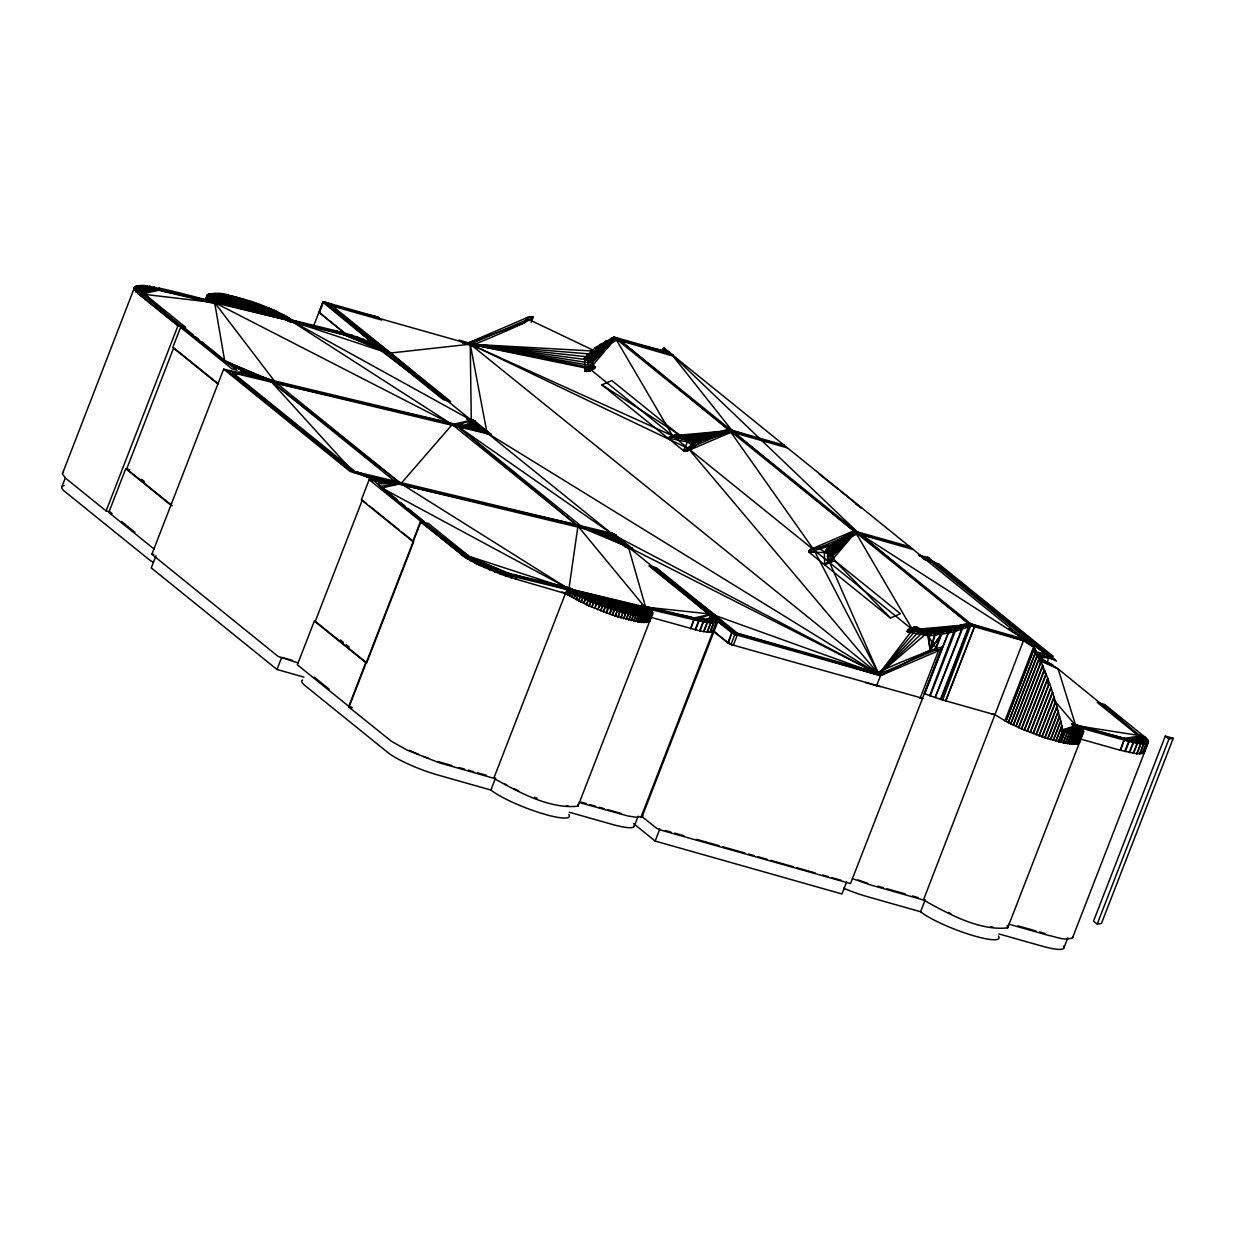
<?xml version="1.0" encoding="UTF-8"?>
<svg xmlns="http://www.w3.org/2000/svg" width="1235" height="1235" viewBox="0 0 1235 1235"><rect width="100%" height="100%" fill="white"/><g stroke="black" fill="none" stroke-linecap="round" stroke-linejoin="round"><path stroke-width="1.5" d="M378.219 317.225L332.462 306.064L381.646 320.004L378.219 317.225L325.299 302.235C318.043 301.201 333.527 303.424 332.462 306.064L450.744 401.637L447.008 400.572L376.922 347.452L352.577 337.309L292.417 320.313C273.074 307.901 250.844 300.491 228.568 295.335C218.086 290.534 192.228 294.856 217.931 304.273M230.636 296.801C225.511 294.501 203.42 292.957 214.658 302.621L275.204 382.047L400.912 483.626L574.661 592.754L594.745 602.371L618.92 610.491M289.901 321.501C274.417 311.668 257.328 304.242 239.436 299.827C233.292 298.283 207.279 291.753 218.163 304.273M323.477 301.973L325.299 302.235L392.174 354.306L447.008 400.572L443.211 399.661L374.282 343.978L368.864 341.601L357.579 337.248L352.577 337.309L352.592 335.534L341.678 332.23L284.421 318.229L289.916 318.63L281.58 316.407L286.134 316.361L279.959 315.481L284.019 315.203L278.23 314.524L283.834 315.095L276.393 313.567L281.565 313.922L274.448 312.594L279.187 312.733L272.41 311.606L276.702 311.529L270.28 310.633L271.654 309.259L268.088 309.661L268.89 308.086L265.818 308.704L266.065 306.928L263.503 307.762L265.803 306.82L261.141 306.82L262.901 305.678L258.732 305.909L259.968 304.566L256.293 305.03L256.988 303.486L253.854 304.165L251.276 301.525L251.4 303.347L250.998 301.433L248.961 302.56L242.369 298.777L244.113 301.093L242.106 298.7L241.751 300.429L239.22 297.897L239.436 299.827L236.379 297.141L237.166 299.256L231.161 295.891L234.959 298.747L228.568 295.335L232.844 298.299L228.336 295.288L230.806 297.897L225.851 294.81L228.861 297.558L221.42 294.1L227.008 297.295L219.29 293.822L225.279 297.079L219.104 293.806L223.658 296.925L215.477 293.529L222.161 296.832L212.297 293.544L219.568 296.848L210.953 293.668L217.545 297.11L209.703 293.884L216.758 297.342L208.746 294.162L216.11 297.635L207.974 294.517L205.489 299.426M641.536 605.412L650.119 609.303L652.636 613.641L577.995 806.177C549.668 809.357 518.345 791.99 493.768 778.297L439.027 762.705L407.195 750.154L391.433 741.309L348.98 707.161L420.919 521.679L460.917 554.006C472.48 563.345 487.331 564.534 500.561 570.863L500.067 573.889L479.489 565.26L466.429 558.251L420.78 522.034L423.775 522.884M641.305 605.397C652.188 617.917 626.16 611.402 620.032 609.858C602.14 605.428 585.05 598.018 569.567 588.184M865.596 682.507L876.588 685.765L880.509 675.668L930.171 650.073L934.432 635.454L934.478 630.823L949.993 628.615L967.947 623.104L1024.093 639.051L1033.633 646.769C1047.743 673.384 1056.604 702.499 1063.212 731.784L1059.306 741.88M907.354 631.517L909.547 628.955M298.252 662.963L278.137 656.449L151.859 554.299L223.674 369.095L237.197 372.445M223.674 369.172L349.937 471.322L373.773 478.887M319.016 312.301L345.923 334.284M468.806 418.65L470.489 423.049L469.609 424.624L464.128 425.349L454.434 424.022L273.614 380.704L251.739 373.804L241.89 371.627L233.292 372.97L490.974 434.581L475.027 421.258C453.168 409.773 487.053 437.9 490.743 433.948L469.146 418.711M579.184 802.488L627.766 815.949L635.546 817.199L642.107 816.69L656.294 828.021L660.802 830.09L850.514 883.581L922.576 698.3L732.617 644.963L728.11 642.895L713.923 631.564L707.362 632.073L699.581 630.823L650.999 617.361M1071.702 724.219C1075.284 723.062 1082.694 727.43 1083.558 732.123L1007.667 927.871C979.34 931.051 948.017 913.684 923.44 899.991L1024.093 639.051L1032.506 646.152M924.799 693.715L949.993 628.615L924.274 693.514L930.264 695.784L955.272 631.317L955.566 627.21L948.326 633.076L928.952 635.902L907.601 631.841L907.864 630.205M253.993 302.451L253.854 304.165L254.271 302.544M1044.208 673.229L1044.47 670.049L1021.654 728.912L1044.779 737.696L1065.404 743.223L1076.874 744.072L1079.452 742.791L1079.035 740.29M352.577 337.309L352.052 335.349L348.162 335.905L341.678 332.23L343.824 334.67L336.491 330.887L339.532 333.558L292.247 322.212L292.417 320.313L285.655 319.093M474.363 562.712C485.988 567.884 500.298 572.006 513.606 574.599L567.22 587.474L567.05 589.373L493.768 778.297M1080.656 739.055L1120.454 750.324L1124.56 738.422L1072.736 723.88L1071.64 724.111L1074.836 727.4L1074.882 729.823L1069.865 730.626L1061.961 729.484L1064.971 732.216C1069.664 734.439 1096.248 735.767 1075.33 729.02L1083.543 731.583L1079.066 743.238M206.43 300.707L207.387 298.067L216.727 301.973L162.758 291.136L159.207 288.342C156.567 286.829 232.026 305.771 216.372 304.011L158.713 290.24L158.96 288.28C151.21 287.276 141.809 283.093 134.553 287.323L62.337 474.008L66.119 478.64L106.117 510.95L110.61 512.216M690.797 628.63L694.44 617.932L641.104 605.412M591.719 607.095L593.649 600.982L590.577 601.599L587.814 600.411L567.05 589.373L513.606 574.599L516.662 577.27L575.047 591.457L569.551 591.056L568.069 594.884L588.925 605.86L615.123 616.003L641.567 622.378L648.143 622.162L649.78 621.097L649.764 619.322M628.816 612.869C634.574 613.054 644.917 617.716 648.483 611.665L578.381 594.838L568.934 588.848L577.949 526.11L452.226 424.547L286.458 317.951L272.256 310.51M183.907 327.522L177.933 325.824L137.826 293.421L134.152 288.882L136.823 286.69M1008.856 924.181L1048.407 935.389C1056.095 936.732 1065.064 941.24 1072.567 937.705L1072.752 936.701M1104.692 704.537L1137.157 734.686L1144.799 736.94L1138.778 736.122L1146.713 738.669L1139.797 737.357L1147.948 740.197L1140.245 738.391C1164.389 746.156 1126.675 744.628 1124.56 738.422L1136.385 740.321L1139.426 739.827L1140.245 738.391L1137.157 734.686L1097.22 702.406L1104.692 704.537L1144.691 736.847L1148.457 741.355L1143.595 753.257L1136.709 753.736L1120.454 750.324M890.45 617.994L809.018 552.199L809.265 550.594L811.812 548.896L853.755 530.849L909.809 546.719L857.291 533.69C848.46 538.769 826.91 547.861 834.752 560.659L890.45 617.994L900.408 613.702L834.752 560.659L824.733 564.889L824.332 552.246L831.263 544.759L853.755 530.849L860.424 534.539L913.236 549.482M153.912 288.959L154.545 287.307L158.713 290.24L149.018 288.913L143.538 289.638C134.291 285.47 129.227 287.94 141.099 292.201M1020.928 637.353L1025.806 640.44L858.587 533.119L855.469 532.239L732.88 431.54L729.669 430.583C711.885 436.449 690.597 444.523 672.581 435.801L615.57 338.405C605.505 344.133 581.083 354.275 589.712 368.864L912.572 629.696L918.192 632.32L926.543 633.416L936.856 649.317L878.795 674.279L487.007 432.883L275.204 382.047L246.012 372.43L224.708 361.006L141.855 294.069L138.968 291.074L138.66 288.836L145.637 287.246L156.505 288.743L342.62 333.404L367.135 341.833L388.438 353.256L470.226 344.195L595.1 351.111L615.57 338.405L671.516 354.213L858.587 533.119L969.66 624.493L1025.806 640.44L1029.45 644.392M135.109 287.184L135.495 286.474L143.538 289.638L142.38 291.954L134.167 288.99M700.693 620.171L515.196 575.958L486.003 566.34L464.715 554.916L381.847 487.964L378.975 484.969L378.651 482.746L382.989 481.156L396.512 482.638L612.714 534.462L878.795 674.279L926.543 633.416L969.66 624.493L948.989 630.884L926.543 633.416M614.15 534.23L632.49 548.803L624.972 546.472L610.646 534.925L579.539 527.468L456.641 425.519L470.149 427.001L473.669 426.198L474.657 424.423L471.291 420.193L456.641 425.519L470.149 427.001L471.291 420.193L470.226 344.195L528.287 319.232L595.1 351.111M652.636 613.702L644.315 610.816L652.45 614.227L644.315 610.816L652.651 613.069L649.394 621.529M530.124 316.793C548.51 314.755 468.188 346.68 471.94 345.568L462.6 342.929L459.173 340.165L468.513 342.805L880.509 675.668L737.604 633.385L737.295 635.099L717.782 621.622C710.187 623.521 700.708 622.81 694.44 617.932L706.482 619.244L709.616 618.519L710.48 616.944L707.439 613.131L652.713 566.772L648.931 565.862L731.784 632.799L736.523 634.898L880.509 675.668L938.569 650.706C961.062 636.195 876.078 672.288 877.082 672.89L737.604 633.385L656.449 567.822L652.713 566.772L715.019 615.154L737.295 635.099L733.374 645.195L732.617 644.963M610.646 534.925L611.001 533.072L355.572 471.77L376.181 480.122L389.025 482.808L355.572 471.77L384.826 483.07L386.663 482.823L379.701 479.504L375.903 480.832L355.51 471.909L233.23 373.124L238.262 372.661M662.392 351.404L663.689 347.884L1033.633 646.769L1034.529 651.818M955.566 627.21L929.723 695.598M579.539 527.468L402.749 485.031L399.198 482.237L395.092 483.472L379.701 479.504L398.704 484.135L399.198 482.237L379.701 479.504L384.826 483.07M454.434 424.022L453.94 425.921L481.496 430.598M808.801 551.289L809.018 552.199L833.146 552.616M469.053 420.687L470.273 419.02M593.649 369.018C596.798 367.32 592.862 365.267 592.46 363.198C593.587 350.833 607.836 345.183 617.284 339.795L673.384 356.205M961.556 627.426L969.66 624.493L922.051 633.061L878.795 674.279L829.719 562.759C821.09 548.17 845.512 538.028 855.562 532.3L858.587 533.119M531.05 316.7L526.573 317.843L525.029 322.752L468.513 342.805L462.6 342.929M690.01 436.974L683.31 450.636L689.994 449.88L731.475 432.049L731.274 430.197L787.513 447.919L731.475 432.049L715.574 433.315L694.471 436.928L682.569 435.986L677.49 433.608L611.834 380.565L601.877 384.841L683.742 450.868L689.994 449.88L691.554 444.971L715.574 433.315L727.94 429.209L784.086 445.156M939.511 650.258L930.171 650.073L935.049 635.377L939.356 630.437L934.432 635.454M491.005 434.195L489.075 434.365L491.113 434.396M577.995 806.177L577.965 804.448M921.48 698.408L920.183 698.099L922.53 698.377L920.183 698.099L938.569 650.706L942.073 647.495M1007.667 927.871L1007.235 925.416M1062.455 730.626C1067.333 733.173 1086.615 734.177 1075.716 725.562L1054.443 700.646M495.142 572.021L496.115 569.335L494.602 571.82M809.064 550.841L809.018 552.199L809.805 550.1L808.91 551.072M941.055 649.286L941.826 647.171L941.595 648.776L938.569 650.706L941.95 648.313L941.826 647.171L922.576 698.3M139.601 291.923C128.471 287.678 137.286 287.971 143.09 292.309L178.056 325.484L185.651 327.306L145.699 295.026L137.95 293.065L134.924 289.901L144.094 293.575L134.769 290.302L143.09 292.309L134.492 287.415L142.812 290.333L142.488 291.136L134.291 287.956L137.517 289.561M136.637 286.721L137.131 285.902L144.835 289.16L139.2 285.625L146.672 288.928L142.102 285.594L149.018 288.913L142.411 285.609L151.843 289.129L145.962 285.887L145.468 287.168M136.066 291.846L144.094 293.575L137.826 293.421L140.883 294.316L137.934 293.513L145.699 295.026M61.889 486.76L65.239 478.099M145.097 287.107L145.591 285.856L151.843 289.129M149.049 287.832L149.605 286.397L155.085 289.577L154.082 287.199L153.449 288.851M106.117 510.95L178.056 325.484L138.058 293.158M154.344 549.251L108.788 512.463L125.769 468.698L129.814 469.84M192.922 334.67L185.574 328.742L180.603 327.337L172.761 347.529L218.317 384.332M205.288 299.997L207.048 295.412L215.631 297.99L207.974 294.517L216.11 297.635M205.813 299.287L207.449 294.918L215.631 297.99L207.403 294.949M206.029 299.966L207.001 297.311L215.616 300.584L207.387 298.067M155.981 555.796L151.272 567.915L276.98 669.478L303.933 677.12M241.612 372.337L276.918 383.437L450.389 423.126L453.94 425.921L458.046 424.701L473.437 428.653L488.72 434.272L470.473 423.126M249.732 375.934L247.139 371.951L251.739 373.804L250.196 376.119L248.791 373.279L244.283 372.661L244.484 373.665L248.791 373.279L250.566 375.162L264.985 378.358L276.918 383.437L273.614 380.704M314.107 324.712L322.86 302.174L325.299 302.235L737.295 635.099L736.523 634.898M382.541 350.802L374.282 343.978L369.713 343.917L373.402 343.577L322.844 302.251L319.093 312.409L345.615 333.882M319.356 312.656L323.215 302.714L325.299 302.235L384.702 352.392M276.98 669.478L281.688 657.375M369.172 479.674L361.33 499.882L412.768 541.424L420.595 521.232L369.172 479.674L374.159 481.094L397.655 500.082M380.998 482.283L375.903 480.832L376.937 479.844M382.68 482.762L383.066 481.773L377.138 479.798L376.644 480.616L355.51 471.909L362.673 473.947M348.795 706.358L365.761 662.593L314.338 621.051L297.357 664.8L348.795 706.358L352.114 707.3M476.37 431.108L477.852 427.65L468.482 418.588M531.235 322.32L533.273 317.086L529.12 316.994M465.626 556.229C450.806 550.594 474.672 557.464 476.231 560.721L474.58 562.172M460.902 554.438L468.451 555.781L428.499 523.501L420.919 521.679L468.451 555.781M463.248 556.182L470.597 557.371L466.429 558.251M463.526 556.383L470.597 557.371L461.041 554.098M466.768 558.467L473.19 559.007L470.149 560.443M470.55 560.659L476.231 560.721L470.334 559.995M474.811 562.944L479.659 562.481M479.01 565.028L483.425 564.241L475.027 562.388M479.489 565.26L483.425 564.241M483.981 567.344L487.485 566L489.214 569.613M484.49 567.56L487.485 566L479.736 564.596M489.739 569.829L491.731 567.699L495.019 570.724M500.067 573.889L501.101 572.808L500.561 570.863M500.607 574.09L505.501 575.834L506.072 574.383L504.991 572.253L501.101 572.808L495.559 570.925M506.026 576.004L506.597 574.537L504.991 572.253L511.46 575.942L516.662 577.27L515.952 579.107L505.501 575.834M510.827 577.579L511.46 575.942L509.314 573.503L516.662 577.27M511.336 577.733L511.985 576.081L509.314 573.503M515.952 579.107L516.909 577.332L513.606 574.599M568.069 594.884L566.556 593.865L567.899 589.96L575.047 591.457L568.038 590.068M302.668 679.991A40.323 7.009 21.2 0 0 305.153 685.703L388.006 752.655A40.323 7.009 21.2 0 0 437.977 775.04L490.897 790.029L495.606 777.927M661.975 351.975L663.427 348.301M662.315 351.404L663.689 347.884L665.572 350.817M568.223 594.977L569.706 591.164L576.405 592.352L571.357 592.167L569.875 596.026M570.045 596.119L571.543 592.275L577.887 593.263L571.357 592.167M571.82 597.2L573.333 593.325L579.508 594.205L571.543 592.275M572.006 597.308L573.519 593.417L579.508 594.205M573.92 598.388L575.433 594.483L581.237 595.162L573.519 593.417M574.121 598.512L575.634 594.591L581.237 595.162M576.143 599.623L577.687 595.656L583.074 596.119L580.049 596.845L578.505 600.858M576.359 599.731L577.903 595.764L583.074 596.119L575.634 594.591M578.721 600.966L580.28 596.953L585.019 597.092L580.049 596.845M580.959 602.109L582.534 598.033L587.057 598.064L585.128 599.237L583.522 603.359M581.191 602.217L582.766 598.141L587.057 598.064L580.28 596.953M583.769 603.467L585.375 599.346L589.188 599.037L586.177 604.61M586.424 604.718L588.061 600.519L591.38 600.009L588.925 605.86M589.172 605.968L590.824 601.707L593.649 600.982M591.982 607.203L593.664 602.865L595.965 601.924L593.402 602.757L590.577 601.599M594.591 608.315L596.304 603.9L598.327 602.85L593.402 602.757M594.838 608.423L596.567 603.992L598.327 602.85M597.493 609.519L600.735 603.761L593.664 602.865M597.755 609.627L600.735 603.761M600.426 610.692L603.159 604.656L599.5 605.104L596.567 603.992M600.689 610.8L603.159 604.656M603.375 611.834L605.613 605.505L602.479 606.184L599.5 605.104M603.637 611.942L605.613 605.505L608.191 608.16L633.401 614.829L645.812 616.188L652.42 614.274L644.161 611.279L652.065 614.721L642.709 612.328L649.764 615.802L647.217 622.363M606.339 612.946L608.068 606.339L608.469 608.237L606.601 613.039M609.287 614.011L611.186 609.117L610.507 607.126L608.469 608.237M609.55 614.104L612.946 607.882L614.428 610.121L612.483 615.123M612.22 615.03L614.15 610.044L612.946 607.882M615.123 616.003L617.099 610.908L615.339 608.577L614.428 610.121M615.385 616.095L617.361 610.985L615.339 608.577L619.985 611.711L617.979 616.913M618.226 617.006L620.032 609.858L623.088 612.529L621.02 617.855M620.773 617.778L622.826 612.467L620.032 609.858M623.505 618.581L625.605 613.162L622.301 610.414L623.088 612.529M623.752 618.642L625.852 613.224L622.301 610.414L628.306 613.78L626.16 619.306M691.229 445.217L694.471 436.928L687.91 442.022L667.595 437.931L677.49 433.608L601.877 384.841M693.051 445.125L694.44 441.559L699.365 436.542L692.588 441.698M693.653 445.079L695.058 441.482L699.365 436.542M626.392 619.368L628.538 613.841L624.509 610.924L630.9 614.351L628.723 619.97M628.939 620.032L631.131 614.397L626.624 611.387L633.401 614.829L631.178 620.557M631.394 620.618L633.617 614.876L630.606 612.112L638.047 615.586L635.747 621.529M633.524 621.082L635.778 615.246L630.606 612.112L635.994 615.277L633.725 621.128M635.932 621.56L638.248 615.617L632.459 612.39L640.178 615.848L637.831 621.884M638.016 621.915L640.363 615.879L635.809 612.761L643.991 616.157L641.567 622.378M639.776 622.178L642.154 616.049L635.809 612.761L642.323 616.049L639.946 622.193M641.721 622.394L644.145 616.157L637.306 612.853L645.658 616.188L643.219 622.502M643.358 622.517L645.812 616.188L639.9 612.838L648.514 616.018L646.106 622.502L648.514 616.018L640.98 612.73L649.672 615.817L647.125 622.378M644.685 622.548L647.294 616.141L639.9 612.838L647.171 616.141M648.066 622.178L652.034 611.541L643.836 609.102L651.509 610.785L642.74 607.713L698.593 620.865L695.135 629.788M648.143 622.162L650.721 615.509L642.709 612.328L650.644 615.539M650.413 617.515L652.435 612.298L643.836 609.102L652.08 611.603M648.823 621.9L652.466 612.375L644.315 610.291M690.55 628.569L693.946 619.831L690.396 617.021L641.953 606.941M695.583 629.912L699.056 620.958L698.053 618.596L707.176 622.27L703.579 631.579M699.581 630.823L703.116 621.699L698.053 618.596L703.533 621.776L699.998 630.915M703.935 631.641L707.562 622.317L704.12 619.26L711.051 622.563L707.362 632.073M707.053 632.042L710.727 622.563L704.12 619.26M634.142 826.477L638.171 816.103M709.94 632.212L713.691 622.548L706.482 619.244L711.051 622.563M710.187 632.212L713.938 622.533L708.319 618.997L717.659 621.699L709.616 618.519L717.859 621.545L737.295 635.099L733.729 633.879M712.209 632.058L716.192 622.224L708.319 618.997L716.007 622.27M641.058 817.03L712.873 631.888M731.784 632.799L728.326 643.049L733.374 645.195L727.924 642.756L731.784 632.799L737.295 635.099L707.439 613.131M730.225 644.037L731.012 644.377L734.887 634.358L737.295 635.099L732.185 633.092L734.887 634.358M846.67 881.852L841.961 893.97L655.152 841.05L659.845 828.932M824.918 553.234L826.292 549.714L836.712 547.506L827.388 548.402L825.999 551.999M825.706 552.307L827.095 548.726L836.712 547.506M829.874 548.34L831.263 544.759L846.855 539.386L853.755 530.849L856.148 534.215M935.389 648.745L940.9 634.543L944.559 629.696L947.646 633.231M936.007 648.715L941.549 634.435L944.559 629.696L935.049 635.377M930.264 695.784L935.173 697.528L961.586 629.418L961.2 625.527L968.518 627.01L971.374 625.883L1023.969 640.811L1032.306 646.044M935.173 697.528L962.266 629.202L961.2 625.527L955.272 631.317L948.326 633.076M940.499 699.272L968.518 627.01L966.758 623.582L969.197 626.747L941.008 699.442L935.698 697.698M942.66 699.921L971.281 624.092L1023.969 640.811M945.609 700.816L974.338 626.762L971.281 624.092L974.585 626.824L945.856 700.878L941.008 699.442M843.551 888.212A40.323 7.009 21.2 0 0 867.649 896.749L920.569 911.739L925.277 899.62M1004.919 720.823L1033.633 646.769M1021.654 728.912L1005.815 721.317L1034.282 647.927L1034.76 651.462M1006.031 721.425L1034.436 648.19L1035.177 651.879M1008.161 722.552L1035.918 651.015L1036.304 654.365M1008.393 722.66L1036.072 651.308L1036.397 654.565M1010.631 723.803L1037.57 654.334M1010.863 723.911L1037.724 654.643L1038.326 658.101M1013.194 725.053L1039.253 657.869L1039.469 661.42M1013.441 725.161L1039.407 658.209L1039.916 661.528M1015.849 726.303L1040.935 661.62M1016.096 726.427L1041.09 661.975M1018.582 727.554L1042.633 665.557M1018.844 727.662L1042.788 665.927L1043.174 669.416M1021.391 728.789L1044.331 669.663M1047.434 662.284L1049.132 655.059M1024.247 730.009L1045.999 673.939M1051.556 659.49L1052.868 656.125L938.585 563.793L923.873 559.301M1024.51 730.132L1046.153 674.325M1027.149 731.213L1047.666 678.339M1027.412 731.321L1047.82 678.741L1047.928 683.819M1030.083 732.386L1049.302 682.847M1030.361 732.494L1049.457 683.264M1033.047 733.528L1050.908 687.478M1033.309 733.636L1051.047 687.895M1035.995 734.64L1052.467 692.171M1036.273 734.732L1052.621 692.603M1038.959 735.705L1053.995 696.926M1039.222 735.798L1054.134 697.358M1041.892 736.724L1055.462 701.712M1042.155 736.816L1055.601 702.159M1044.779 737.696L1056.882 706.528M1045.042 737.789L1057.006 706.96M1047.635 738.607L1058.225 711.329L1056.218 708.952M1047.897 738.7L1058.349 711.761M1050.445 739.472L1059.506 716.115M1050.692 739.549L1059.615 716.547M1053.177 740.274L1060.711 720.854M1053.424 740.336L1060.803 721.286M1055.832 741L1061.822 725.532M1056.064 741.062L1061.93 725.948M1058.38 741.664L1062.856 730.117M1058.611 741.726L1062.949 730.533L1061.019 728.202M1060.85 742.25L1064.755 732.154L1060.988 729.777M1061.066 742.312L1064.971 732.216L1061.282 729.839M1063.181 742.775L1067.102 732.679L1061.961 729.484L1069.325 733.127L1065.404 743.223M1063.397 742.822L1067.318 732.726L1061.961 729.484M1065.604 743.254L1069.525 733.158L1063.767 729.839L1071.409 733.482L1067.503 743.578M1067.673 743.609L1071.594 733.513L1065.481 730.132L1073.354 733.775L1069.448 743.871M1069.618 743.887L1073.524 733.791L1068.537 730.533L1076.796 734.099L1072.875 744.196M1071.239 744.072L1075.16 733.976L1068.537 730.533L1075.16 733.976L1071.393 744.087M1073.014 744.211L1076.935 734.115L1069.865 730.626L1078.278 734.146L1074.357 744.242M1075.654 744.196L1079.575 734.099L1072.119 730.626L1080.702 733.976L1076.781 744.087M1075.762 744.196L1079.683 734.099L1072.119 730.626M1076.874 744.072L1080.795 733.961L1073.802 730.348L1081.721 733.76L1077.815 743.856L1082.91 730.117L1074.836 727.4L1082.369 729.391L1073.709 726.041L1128.713 741.386L1124.792 751.482M1080.054 739.271L1083.327 730.858L1074.836 727.4L1082.956 730.194M1078.495 743.593L1083.342 730.919L1075.16 728.002L1083.543 731.583M1120.222 750.262L1124.143 740.166L1120.593 737.357L1072.922 725.285M1125.255 751.606L1129.176 741.509L1128.126 739.24L1133.576 742.513L1129.654 752.609M1129.238 752.516L1133.159 742.42L1128.126 739.24M1133.236 753.273L1137.157 743.177L1131.306 739.842L1133.576 742.513M1133.607 753.335L1137.528 743.238L1134.085 740.197L1143.533 743.81L1139.612 753.906M1136.709 753.736L1140.631 743.64L1134.085 740.197L1140.939 743.671L1137.034 753.767M1063.798 948.171L1067.827 937.797M1139.859 753.906L1143.78 743.81L1138.176 740.197L1147.392 743.223L1139.426 739.827L1148.288 742.482L1140.121 739.225L1148.334 742.405L1072.613 937.627M1141.866 753.767L1145.972 743.64L1138.176 740.197L1145.787 743.655M1143.595 753.257L1147.5 743.161L1139.426 739.827M1165.315 736.06L1093.5 921.187L1097.143 924.12L1101.45 923.425L1173.25 738.298L1165.315 736.06L1168.958 738.993L1097.22 924.058M940.9 634.543L930.171 650.073L927.902 635.932L930.001 630.869L934.478 630.823L928.952 635.902L930.171 650.073L941.549 634.435M586.162 371.395L591.997 369.991L594.961 367.15L592.893 369.512L587.443 371.349M851.301 536.746L853.755 530.849M373.479 345.692L374.282 343.978L325.299 302.235L323.107 302.004M613.486 539.587L614.289 537.873L611.001 533.072L597.03 532.733L631.409 548.834M842.903 542.088L809.018 552.199L811.812 548.896L809.018 552.199L809.265 550.594M907.385 630.915L910.457 628.491L915.444 627.164M1080.98 727.94L1071.887 723.818M689.994 449.88L702.128 440.416L704.567 435.785C698.717 440.818 686.506 446.9 682.569 435.986L667.595 437.931L679.729 434.982M140.095 292.479L160.92 289.716L139.478 288.064L142.998 287.261L160.92 289.716L141.855 294.069L214.658 302.621L224.708 361.006L270.527 380.859L400.912 483.626L380.102 486.389L378.481 483.75L379.469 481.974L382.989 481.156L400.912 483.626L452.226 424.547L471.291 420.193L474.178 423.188M470.149 427.001L473.669 426.198L474.657 424.423L471.291 420.193L287.971 318.939L212.034 300.09L211.154 298.654L283 315.898L286.458 317.951L212.034 300.09M696.633 619.43L707.516 620.912L713.676 620.093L714.664 618.318L711.283 614.088L696.633 619.43L707.516 620.912L711.283 614.088L878.795 674.279L918.192 632.32L969.66 624.493L955.257 629.325M62.476 473.082L63.433 472.264M1076.905 732.247L1061.483 730.379L1075.716 725.562L1130.751 740.861L1142.035 741.926L1143.857 738.746L1058.102 668.845L1038.465 657.73M673.507 356.822L673.229 355.587L666.252 351.821L613.857 337.016L595.177 347.761L584.711 357.764L584.742 370.994L586.995 371.38M594.498 368.262L594.961 367.15L592.893 369.512L594.915 366.98L584.742 370.994L587.937 371.272M700.893 440.648L704.567 435.785L700.893 440.648L695.058 441.482M256.293 305.03L257.266 303.594M151.874 554.222L153.896 554.314M948.989 630.884L969.66 624.493L912.572 629.696L878.795 674.279L735.581 633.709M829.719 562.759L855.562 532.3L912.572 629.696M618.797 542.397C615.184 538.244 606.262 531.621 601.414 534.354L606.74 534.647L605.659 536.067L610.383 536.16L609.704 537.812L614.289 537.873L630.792 548.711M809.018 552.199L812.29 548.68L831.263 544.759L839.491 544.805L827.388 548.402M828.052 560.937L855.562 532.3L848.352 535.959M588.431 371.179L591.009 370.407L586.563 371.411L591.997 369.991L594.915 366.98L585.174 371.226M594.791 366.81L584.742 370.994L592.46 363.198L584.34 358.351L594.575 356.22L587.088 354.831L596.706 353.596L587.397 354.507L599.5 350.91L594.73 348.1L602.896 348.193L595.177 347.761L606.848 345.476L600.133 344.395L611.294 342.851L611.155 338.282L616.157 340.32L611.773 337.973L617.284 339.795M464.345 426.77L471.291 420.193L473.669 426.198M461.303 425.133C465.255 428.159 489.77 432.003 470.226 422.37M647.402 613.61L648.298 612.761L582.596 596.999L647.402 613.61L645.828 614.181L594.745 602.371L584.85 598.08L647.402 613.61L589.651 600.241L645.828 614.181M827.203 558.807L855.562 532.3L843.351 538.923M688.96 441.991L694.471 436.928L688.374 442.022M930.001 630.869L922.56 629.881L907.447 631.687L910.457 628.491L915.876 627.148M642.895 816.011L642.107 816.69L717.859 621.545L709.044 614.598M1168.958 738.993L1173.25 738.298M827.172 556.398L855.562 532.3L838.92 541.949M258.732 305.909L260.23 304.675M919.735 628.877L907.601 631.841L917.42 627.473L907.308 631.332L911.445 628.075L916.926 627.272L922.56 629.881L927.902 635.932L934.478 630.823L928.38 635.917L930.171 650.073M827.975 553.774L855.562 532.3L835.092 545.005M907.493 630.684L910.457 628.491L909.13 629.202M352.592 335.534L357.579 337.248L357.023 338.822L358.119 337.433L361.407 340.459L363.044 339.27M603.05 533.165L601.414 534.354L603.575 533.366M701.542 440.54L710.001 434.72M829.58 550.98L855.562 532.3L831.958 548.031M584.742 370.994L593.232 365.081M833.224 558.992L824.733 564.889L832.467 557.093L820.688 549.313L812.29 548.68M683.742 450.868L691.554 444.971L687.91 442.022L686.012 436.65M908.42 629.711L910.457 628.491M598.913 348.054L615.57 338.405L589.712 368.864L470.226 344.195L327.013 303.625M810.145 549.853L811.812 548.896M212.76 295.752L211.525 296.462L274.602 311.606L243.172 299.92M603.359 345.028L615.57 338.405L588.061 367.027L470.226 344.195L487.007 432.883M261.141 306.82L263.163 305.786M608.346 342.064L615.57 338.405L587.212 364.896L470.226 344.195L688.281 448.49L878.795 674.279L915.012 631.193L969.66 624.493L942.892 632.104M1137.435 741.926L1142.035 741.926L1144.366 739.904L1143.857 738.746L1126.752 739.935L1142.035 741.926L1144.227 740.83L1143.857 738.746M1071.934 724.451L1074.002 724.173L1072.057 723.818M213.64 295.489L211.525 296.462L214.689 295.304L262.082 306.28L215.893 295.196L259.412 305.261L217.267 295.15L256.71 304.289L218.78 295.18L253.993 303.331L235.453 297.882L220.432 295.273L253.993 303.331L235.453 297.882L220.432 295.273M361.407 340.459L363.569 339.471L365.668 342.172L373.402 343.577L325.299 302.235L322.875 302.343M489.569 568.687L491.731 567.699M468.513 342.805L526.573 317.843L531.868 316.685M688.281 448.49L729.762 430.66L732.88 431.54L671.516 354.213L668.49 352.762M729.762 430.66L814.004 550.054L855.469 532.239M218.533 304.242L216.372 304.011L218.502 303.578M640.733 605.86L643.095 605.675M907.308 631.332L917.204 627.365L911.445 628.075M721.564 433.531L729.669 430.583L618.581 339.208L972.871 625.45M532.223 316.716L533.273 317.086L526.573 317.843L528.611 317.133M688.482 450.435L689.5 450.08L683.31 450.636L688.482 450.435L685.101 451.037M968.518 627.01L955.272 631.317M715.25 435.415L729.669 430.583L672.581 435.801L470.226 344.195L591.966 354.136L615.57 338.405L587.181 362.503L470.226 344.195L589.574 357.069L615.57 338.405L587.968 359.879L470.226 344.195M708.998 436.989L729.669 430.583L675.02 437.283M368.354 341.385L365.668 342.172L368.864 341.601M608.346 535.28L605.659 536.067L608.855 535.496M702.128 440.416L731.475 432.049L726.767 429.672M702.885 438.193L729.669 430.583L678.2 438.41M526.573 317.843L533.273 317.086M697.049 439.027L729.669 430.583L682.06 439.166M937.041 632.938L969.66 624.493L931.561 633.37M1077.754 732.062L1061.483 730.379L1076.766 726.442M265.818 308.704L268.643 307.978M691.569 439.475L729.669 430.583L686.537 439.521M396.512 482.638L353.488 472.233L227.78 370.67L270.527 380.859L396.512 482.638L388.793 481.388L400.912 483.626L381.847 487.964L568.934 588.848L645.843 607.944L648.483 611.665L580.435 595.918L648.483 612.251L582.596 596.999M692.233 618.442L711.283 614.088L714.17 617.099M832.436 554.947L824.332 552.246L834.582 550.115L826.292 549.714M914.996 627.195L912.48 627.72L916.262 627.164M585.467 371.303L591.997 369.991M1078.433 731.799L1061.483 730.379L1077.63 727.276M584.495 358.088L594.575 356.22L584.711 357.764M824.486 551.983L834.582 550.115L824.702 551.674M467.401 419.19L470.674 419.159M632.166 548.201L629.696 548.417M268.088 309.661L271.407 309.151M1078.942 731.46L1061.483 730.379L1078.34 728.048M467.262 419.066L471.091 419.298M587.814 600.411L591.38 600.009M613.409 537.472L609.704 537.812L613.888 537.688M1037.616 657.051L1041.012 658.008L1049.395 657.236L1056.558 661.065L927.408 556.723L927.099 558.436L1049.395 657.236L1038.635 656.912L1036.535 656.001L1049.395 657.236L1036.196 654.89M1079.282 731.058L1061.483 730.379L1078.881 728.773M216.372 304.011L218.734 303.81M274.093 310.34L270.28 310.633L274.34 310.448M590.531 351.481L599.5 350.91L590.901 351.157M830.522 545.376L839.491 544.805L830.908 545.052M138.968 291.074L160.92 289.716L138.66 288.836M707.516 620.912L712.209 620.618L711.283 614.088L644.809 607.064L577.949 526.11L611.68 537.704L623.181 543.585M1079.452 730.595L1061.483 730.379L1079.251 729.453M585.128 599.237L589.188 599.037M369.713 343.917L373.881 343.793L325.299 302.235L323.215 302.714M244.283 372.661L233.292 372.97L260.153 376.829M1061.483 730.379L1079.436 730.055M1036.134 654.164L1045.397 654.01L1052.868 656.125M244.792 372.877L233.292 372.97L250.103 374.992M138.49 289.854L160.92 289.716M378.481 483.75L400.912 483.626L385.629 481.156M643.574 614.49L605.474 606.354L594.745 602.371L644.778 614.366L640.687 614.505L594.745 602.371L616.28 609.766L639.035 614.397L605.474 606.354L624.015 611.804L639.035 614.397L616.28 609.766L631.085 613.316M272.41 311.606L276.933 311.637M683.31 450.636L687.447 450.729M1071.64 724.111L1074.002 724.173L1072.736 723.88M236.904 373.742L233.23 373.124L238.602 373.279M593.155 358.721L584.34 358.351L592.445 361.052M721.194 431.633L731.475 432.049M233.23 373.124L236.78 373.696M256.124 375.44L250.566 375.162L260.57 376.968M1038.126 656.68L1049.395 657.236L1036.551 655.044M274.448 312.594L279.403 312.841M286.798 319.958C303.084 325.994 275.961 317.549 292.417 320.313M572.669 589.712C556.383 583.692 583.507 592.136 567.05 589.373L573.812 590.592M379.469 481.974L400.912 483.626M467.247 418.619L471.492 419.452M276.393 313.567L281.781 314.03M467.355 418.572L471.894 419.607M599.623 344.719L606.848 345.476M142.998 287.261L156.505 288.743L148.802 287.493M249.563 374.792L233.292 372.97L248.791 373.279L247.479 372.105M467.509 418.557L472.295 419.776M279.959 315.481L285.949 316.253M1142.035 741.926L1126.752 739.935L1142.715 737.357L1122.43 738.777L1140.955 735.782L1075.716 725.562L1058.102 668.845L1039.144 660.354M145.637 287.246L156.505 288.743M1075.886 732.37L1063.273 730.626L1073.369 732.37M467.71 418.541L472.696 419.946M1063.366 730.672L1074.697 732.401M287.925 317.41L281.58 316.407L288.11 317.503M1036.968 655.214L1049.395 657.236M467.942 418.541L473.067 420.116M592.985 531.343L602.572 532.995L576.236 524.721L398.704 484.135M466.568 557.865L473.19 559.007M489.075 434.365L490.511 434.627M1071.887 732.262L1063.212 730.703L1066.592 731.49M468.204 418.557L473.422 420.286M632.104 548.896L629.294 548.309M569.706 591.164L576.405 592.352M1070.251 732.077L1063.227 730.719L1068.491 731.815M291.429 319.618L284.421 318.229L291.568 319.711M631.919 548.896L628.893 548.186M631.672 548.865L628.476 548.047M602.572 532.995L588.153 529.8L576.236 524.721L583.831 528.565M605.119 341.431L611.294 342.851L605.69 341.122M1036.119 651.879L1045.397 654.01M1064.971 732.216L1063.212 731.784M211.17 296.909L276.872 312.687L281.086 314.832L211.17 296.909L274.602 311.606L267.3 308.364M574.661 592.754L648.313 611.032L571.496 590.731L645.843 607.944L648.313 611.032L578.381 594.838M876.588 685.765L880.231 686.614M287.971 318.939L212.744 300.892L290.534 320.822L388.438 353.256L337.942 332.215L362.364 339.918L386.092 351.527L337.942 332.215L379.778 347.761L362.364 339.918L342.62 333.404L352.454 336.368M235.453 297.882L245.858 300.707L235.453 297.882L240.547 299.179M210.984 297.434L283 315.898M213.609 301.741L290.534 320.822M631.116 548.772L628.059 547.908M571.496 590.731L647.418 609.581M211.154 298.654L286.458 317.951M288.403 320.868L287.215 320.251L292.247 322.212L290.287 321.64M571.064 588.802L572.253 589.435L567.22 587.474L569.165 588.045M208.792 299.843L216.727 301.973L208.715 299.765M650.66 609.828L642.74 607.713L650.752 609.92M228.382 296.369L253.993 303.331M215.307 298.391L207.017 295.458L215.307 298.391L206.832 295.983L215.152 298.87L206.816 296.616L215.307 299.966L207.001 297.311M144.094 293.575L135.912 291.676L139.076 292.695M1036.535 654.519L1054.844 659.675L1015.201 632.876M243.31 372.831L246.707 373.788M420.595 521.232L423.914 522.173M516.199 579.184L566.556 593.865M945.856 700.878L995.24 714.864L1005.815 721.317M108.788 512.463L112.123 513.405M283.479 657.869L292.463 660.416M348.98 707.161L351.96 708.01M451.794 765.515L442.67 762.921A40.323 7.009 21.2 0 1 438.07 761.547M459.096 767.583L464.576 769.127M468.219 770.161L473.7 771.721M477.358 772.755L486.482 775.333M581.114 802.133L586.501 803.661M590.083 804.68L595.471 806.208M599.068 807.227L604.455 808.755M608.052 809.774L617.037 812.306A40.323 7.009 21.2 0 0 621.375 813.464M877.823 886.174L883.287 887.733M886.946 888.752L905.193 893.924M912.495 895.992L917.975 897.552M1017.964 925.864L1035.918 930.958M1039.515 931.977L1044.903 933.506M923.44 899.991L869.208 884.569L852.459 878.641M665.403 830.507L670.945 832.081M674.65 833.131L683.897 835.74M696.849 839.414L719.048 845.697M722.737 846.747L744.937 853.03M748.642 854.08L754.184 855.654M757.889 856.704L767.136 859.328M770.825 860.363L793.024 866.661M796.729 867.711L815.224 872.944M822.618 875.044L828.176 876.603M831.865 877.653L841.112 880.277M569.227 812.213L612.328 824.424A40.323 7.009 21.2 0 0 634.281 825.551M998.883 933.922L1042 946.118A40.323 7.009 21.2 0 0 1063.428 946.087M289.499 321.347L292.247 322.212M919.921 555.488L929.121 558.112M567.22 587.474L569.968 588.339M1137.157 734.686L1144.691 736.847M511.46 575.942L501.101 572.808M209.348 300.367L217.514 302.729M135.495 286.474L144.835 289.16L136.946 285.949M207.959 298.885L216.094 301.263M379.701 479.504L391.85 483.024M461.55 425.164L473.437 428.653L466.475 425.349L473.947 428.638L468.312 425.102L476.695 428.144L469.609 424.624L477.852 427.65L470.489 423.049M824.332 552.246L832.498 554.747M1138.778 736.122L1146.559 738.515M134.831 289.762L143.09 292.309M627.658 547.753L632.274 548.88L627.256 547.599M342.62 333.404L357.44 338.081M991.612 713.722L995.24 714.864M561.94 592.013L565.584 593.17M355.572 471.77L379.454 479.504L383.066 481.773L379.207 479.52L355.572 471.77L377.138 479.798M1081.721 733.76L1074.419 730.117L1082.477 733.466L1074.882 729.823L1083.558 732.17L1075.33 729.02M473.375 560.412L467.062 556.645L486.003 566.34L464.715 554.916L568.934 588.848M612.56 533.582C605.906 529.306 631.44 545.932 630.143 548.541L632.49 548.803L626.871 547.445M490.774 568.254L510.518 574.754L464.715 554.916L490.774 568.254L505.655 573.364L495.698 570.076M1139.797 737.357L1147.855 740.058M612.159 533.443L613.363 533.89L611.387 533.18L616.45 535.511L611.387 533.18L615.802 535.064M608.191 608.16L602.479 606.184M206.816 296.029L215.152 298.87M626.485 547.275L632.536 548.664L626.13 547.12M814.004 550.054L878.795 674.279L628.43 547.151L619.769 541.656L607.141 535.728L582.611 527.314L456.641 425.519L612.714 534.462M134.677 290.163L139.57 291.861M731.012 644.377L728.588 643.203L733.374 645.195M1075.16 728.002L1083.327 730.858M640.965 606.107L650.119 609.303M376.644 480.616L381.183 482.221M464.128 425.349L473.437 428.653M611.68 537.704L582.611 527.314L607.141 535.728M920.307 555.997L934.849 562.728M365.73 475.583L355.51 471.909L381.229 482.221M366.394 475.846L355.51 471.909L366.286 475.846M644.161 611.279L652.42 614.274M134.553 287.323L142.812 290.333M625.805 546.951L632.428 548.463L625.497 546.796M134.152 288.882L142.38 291.954M1148.473 741.463L1140.245 738.391L1148.334 742.405M135.371 286.535L143.538 289.638M477.775 427.727L469.609 424.624L477.652 427.789M709.616 618.519L717.782 621.622L710.048 615.848M643.358 612.051L651.493 615.154M625.219 546.626L630.143 548.541L622.533 544.697M1075.191 729.453L1083.388 732.648M918.639 555.117L927.099 558.436L918.608 554.716M473.761 420.471L467.17 418.68L474.07 420.641M624.972 546.472L630.143 548.541L624.756 546.333M134.337 287.863L142.488 291.136M145.962 285.887L155.085 289.577L150.022 286.458M208.823 294.131L216.758 297.342M1071.069 730.657L1079.575 734.099M476.201 428.329L468.312 425.102L476.015 428.36M474.363 420.795L467.139 418.85L474.611 420.95M227.055 362.735L233.369 366.502L224.708 361.006L275.204 382.047M628.43 547.151L577.949 526.11L619.769 541.656L628.43 547.151L645.843 607.944M464.715 554.916L515.196 575.958M209.796 293.853L217.545 297.11M1039.098 659.459L1052.868 665.233L1041.46 659.119L1045.659 661.204M922.406 557.988L931.113 561.678M1074.419 730.117L1082.416 733.497M1039.885 660.216L1055.755 667.101M287.215 320.251L290.688 321.779M474.842 421.104L469.578 418.804L475.027 421.258M568.779 587.906L572.253 589.435M1073.802 730.348L1081.644 733.775M640.98 612.73L648.514 616.018M706.482 619.244L713.938 622.533M1080.795 733.961L1073.045 730.518L1080.702 733.976M212.173 293.544L219.568 296.848M237.228 368.478L224.708 361.006L265.664 379.469M466.475 425.349L473.684 428.653M139.462 285.609L146.672 288.928M1038.635 656.912L1041.012 658.008M213.655 293.498L220.803 296.817M645.812 616.188L638.665 612.869L645.658 616.188M241.458 370.469L224.708 361.006L260.693 377.895M1143.78 743.81L1136.385 740.321L1143.533 743.81M215.322 293.529L222.161 296.832M246.012 372.43L224.708 361.006L255.707 376.181M470.334 423.945L477.852 427.65M710.341 617.84L717.859 621.545L710.48 616.944M637.306 612.853L643.991 616.157M1069.865 730.626L1076.796 734.099M217.144 293.621L223.658 296.925L217.314 293.637M269.323 379.593L276.918 383.437M224.708 361.006L250.782 374.344M214.658 302.621L452.226 424.547M1038.542 657.854L1052.868 665.233M707.562 622.317L701.295 619.044L707.176 622.27M640.363 615.879L634.188 612.606L640.178 615.848M1073.524 733.791L1067.071 730.364L1073.354 733.775M481.465 564.364L467.062 556.645L477.219 562.373M1131.306 739.842L1137.528 743.238M221.219 294.069L227.008 297.295M1065.481 730.132L1071.409 733.482M663.689 348.177L665.711 351.296L673.229 355.587L663.689 347.884M632.459 612.39L638.047 615.586M665.634 351.219L673.229 355.587L663.704 348.239M223.473 294.409L228.861 297.558L223.689 294.439M1063.767 729.839L1069.325 733.127M664.924 350.431L673.229 355.587L663.89 348.841M664.862 350.37L673.229 355.587L663.921 348.903M633.617 614.876L628.661 611.773L633.401 614.829M226.067 294.856L230.806 297.897M694.44 617.932L699.056 620.958M154.082 287.199L158.713 290.24M664.322 349.644L673.229 355.587L664.276 349.567M1124.56 738.422L1129.176 741.509M1008.856 628.584L1012.021 630.73M819.083 473.978L838.133 489.168M626.624 611.387L630.9 614.351M716.917 633.663L713.923 631.564L727.924 642.756M230.93 295.844L234.959 298.747M855.716 503.88L861.845 508.326L841.097 491.561M690.396 617.021L694.193 619.877M624.509 610.924L628.306 613.78M616.635 337.757L620.418 340.628L665.711 351.296M1120.593 737.357L1124.375 740.228M616.867 337.834L620.418 340.628L613.857 337.016L971.374 625.883M856.874 531.729L860.424 534.539M233.616 296.462L237.166 299.256L233.863 296.524M159.207 288.342L162.758 291.136M195.871 337.047L198.804 339.424M201.737 341.802L237.012 370.284L232.026 368.879L180.603 327.337M400.603 502.46L405.003 506.026M407.951 508.388L424.114 521.448M217.777 383.406L173.703 347.791L126.696 468.96L172.252 505.763M366.671 503.695L362.272 500.144L315.265 621.313L366.702 662.855L413.694 541.686L401.946 532.192M369.62 506.072L398.998 529.815M633.725 823.745L655.152 841.05M141.562 479.35L144.51 481.712M340.428 640.008L343.361 642.37M346.309 644.747L349.243 647.125M125.769 468.698L171.31 505.501M121.647 521.525L134.955 532.285M314.292 677.181L329.097 689.13M731.274 430.197L734.593 432.929M336.229 330.826L339.532 333.558M379.948 349.165L374.282 343.978L376.922 347.452M1030.407 644.948L1024.093 639.051L1030.222 644.84M236.626 297.218L239.436 299.827M341.153 332.091L343.824 334.67M620.248 611.788L617.716 609.241L619.985 611.711M1028.431 643.775L1024.093 639.051L1024.803 641.413L1024.093 639.051L1028.261 643.667M239.466 297.959L241.751 300.429M270.527 380.859L353.488 472.233M616.913 541.347L614.289 537.873L616.605 541.177M1026.609 642.632L1024.093 639.051L1026.455 642.524M346.541 333.62L348.162 335.905L347.081 333.79M245.039 299.565L246.521 301.803M610.507 607.126L611.448 609.21M248.019 300.475L248.961 302.56L248.281 300.568M1144.027 750.293L1144.552 751.575M926.003 630.545L927.902 635.932M967.947 623.104L969.197 626.747M1034.436 648.19L1034.868 651.648M1039.407 658.209L1039.561 661.62M64.081 485.679A40.323 7.009 21.2 0 0 65.162 491.808L148.015 558.745A40.323 7.009 21.2 0 0 153.248 562.373M568.795 814.421A43.997 7.642 21.2 0 1 540.39 812.97A43.997 7.642 21.2 0 1 490.897 790.029M998.467 936.115A43.997 7.642 21.2 0 1 970.046 934.663A43.997 7.642 21.2 0 1 920.569 911.739M428.375 758.244A40.323 7.009 21.2 0 1 423.451 756.376M418.572 754.4A40.323 7.009 21.2 0 1 415.408 753.041M413.848 752.347A40.323 7.009 21.2 0 1 409.356 750.262M567.976 805.899A43.997 7.642 21.2 0 1 566.494 805.791M537.194 798.211A43.997 7.642 21.2 0 1 534.508 797.254M518.669 790.817A43.997 7.642 21.2 0 1 513.76 788.532M507.045 785.136A43.997 7.642 21.2 0 1 505.007 784.024M867.742 883.257A40.323 7.009 21.2 0 1 858.032 879.953M992.77 927.037A43.997 7.642 21.2 0 1 990.871 926.713M950.888 913.638A43.997 7.642 21.2 0 1 948.341 912.511M714.664 618.318L713.676 620.093L711.283 614.088L714.664 618.318M289.762 318.522L283.062 317.333L289.916 318.63M264.722 307.314L214.689 295.304L274.602 311.606L264.722 307.314M592.445 530.263L582.611 527.314L602.356 533.813L592.445 530.263M1081.52 728.465L1073.709 726.041L1081.598 728.542M652.435 612.298L644.161 609.719L652.466 612.375M142.658 291.228L134.337 288.542L142.658 291.228M215.152 299.379L206.832 296.678L215.152 299.379M927.099 558.436L919.843 555.812L927.099 558.436M652.065 614.721L643.836 611.696L652.018 614.768M1083.018 733.096L1074.882 729.823L1082.987 733.127M649.764 615.802L641.922 612.56L649.672 615.817M218.487 296.956L210.845 293.683L218.487 296.956"/></g></svg>
